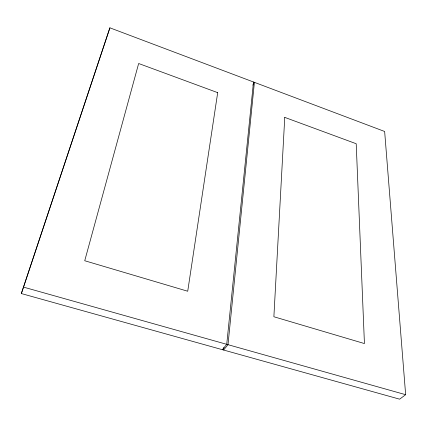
<?xml version="1.0" encoding="UTF-8"?>
<svg xmlns="http://www.w3.org/2000/svg" width="427" height="427" viewBox="0 0 427 427"><rect width="100%" height="100%" fill="white"/><g stroke="black" fill="none" stroke-linecap="round" stroke-linejoin="round"><path stroke-width="0.64" d="M253.494 82L226.732 344.322L222.36 349.681M223.897 347.381L223.62 350.033L228.002 344.68L254.407 82.342L252.853 85.117M21.35 293.557L109.894 27.824L384.647 131.479L405.65 394.692L399.629 399.176L21.35 293.557L109.894 27.824M23.538 287.12L405.65 394.692M284.756 117.382L273.878 316.749L364.434 343.564L356.209 143.734L284.756 117.382M217.69 92.648L187.72 291.241L84.733 260.742L138.658 63.506L217.69 92.648"/></g></svg>
